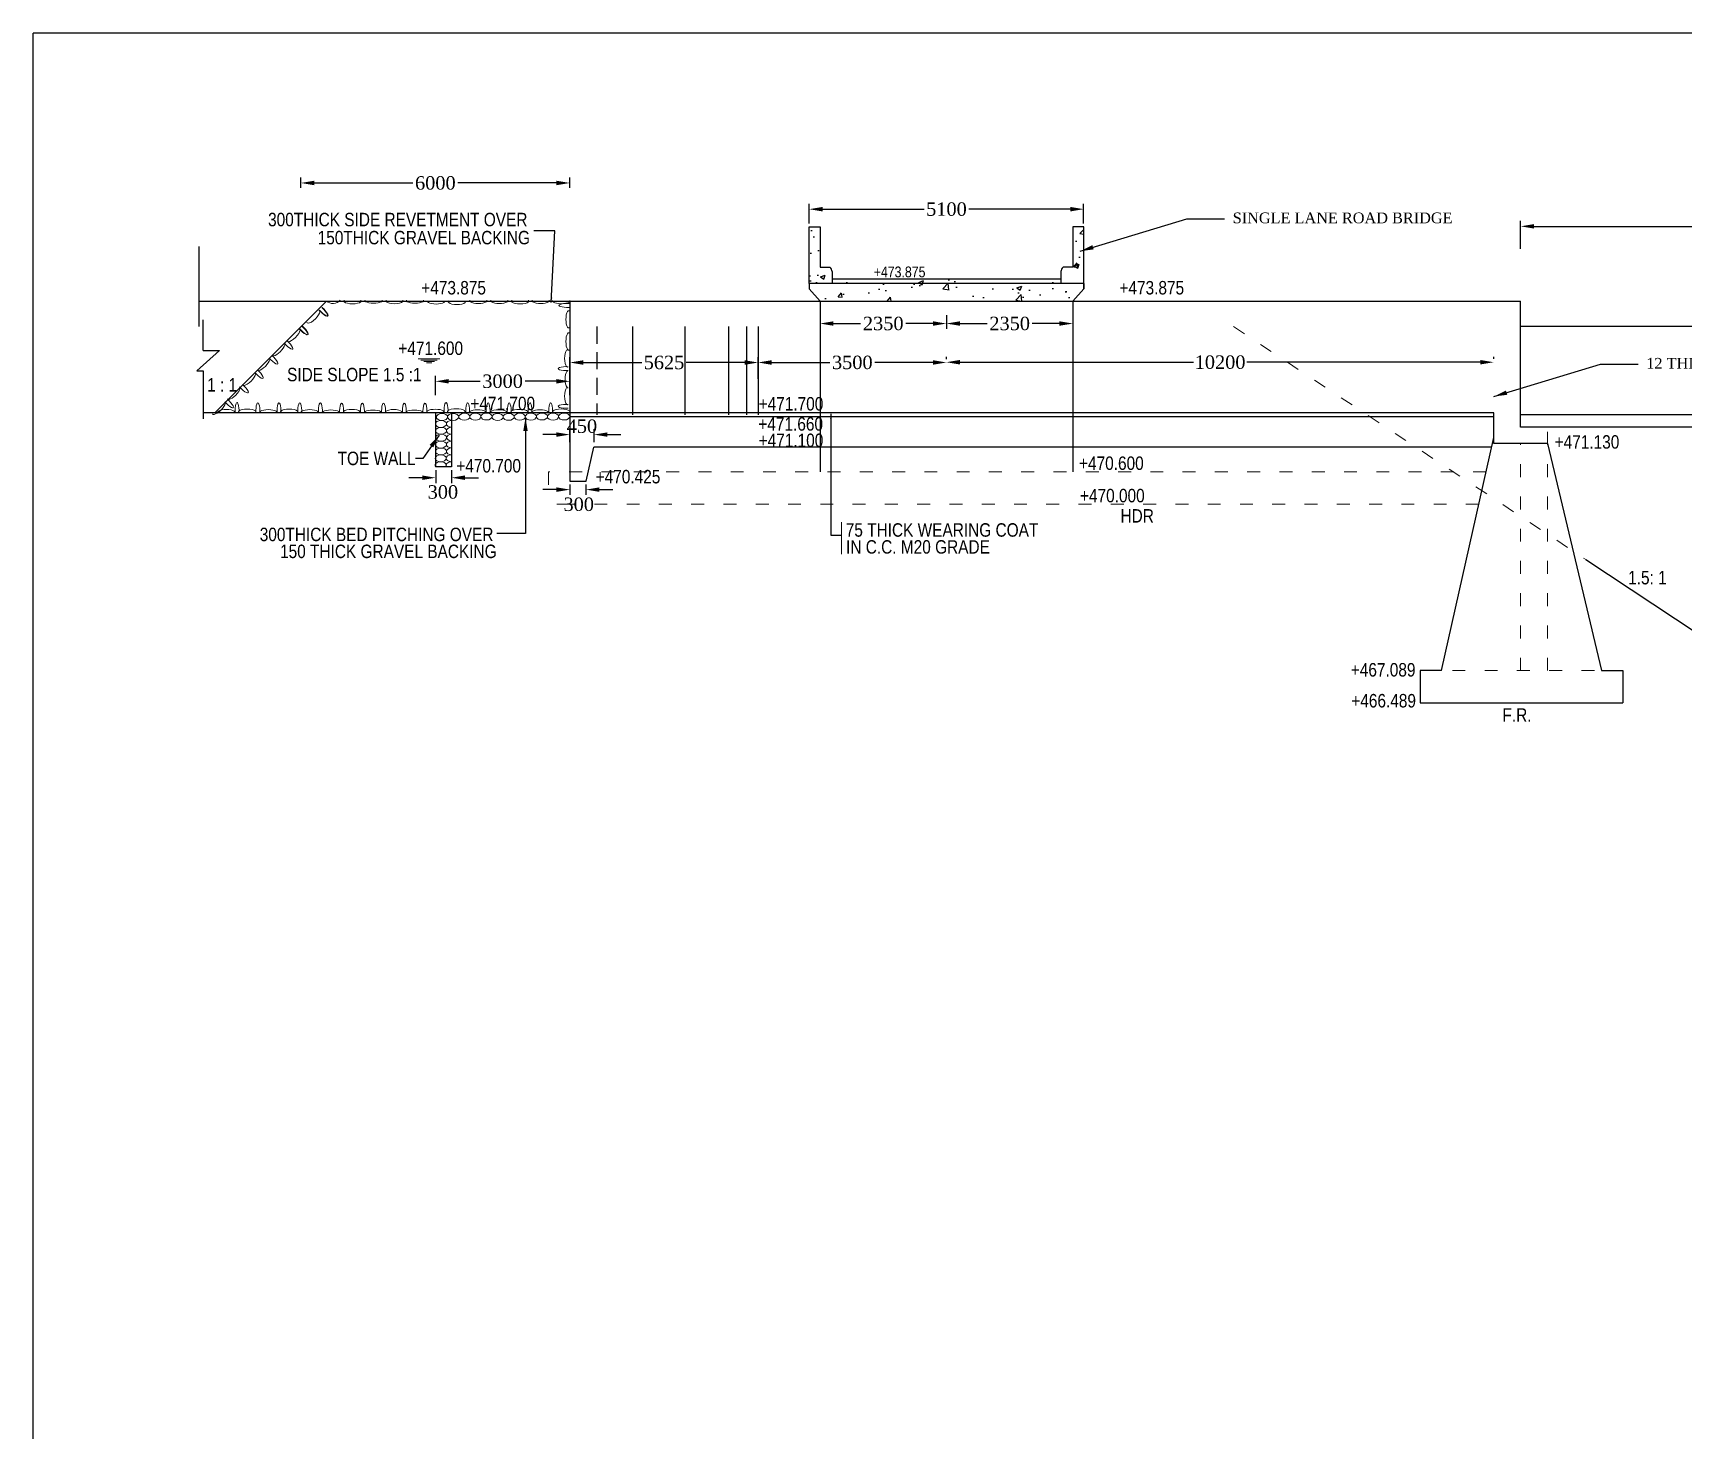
# Model space of a CAD drawing. Header units: millimetres. Extents: x 80 to 6605, y 46 to 2491.
# Drawn here: x 5363.9 to 5670.8, y 1097.9 to 1357.8 of the extents above; entities that cross this region are included whole.
import ezdxf
from ezdxf.enums import TextEntityAlignment as Align

# ---------------------------------------------------------------- set-up
doc = ezdxf.new("R2010")
doc.units = ezdxf.units.MM
doc.linetypes.add('ACAD_ISO03W100', pattern=[30, 12, -18])
doc.linetypes.add('DASHED', pattern=[19.05, 12.7, -6.35])
doc.layers.add('TEXT_GENERAL', color=4, linetype='Continuous')
doc.styles.add('ABADI', font='')
doc.styles.add('ARIAL NARROW', font='ARIALN.TTF')
doc.styles.get("Standard").update_dxf_attribs({"font": 'times.ttf', "height": 2.5})
doc.styles.add('TNR_2.5', font='times.ttf', dxfattribs={"height": 2.5})
doc.styles.get('ABADI').set_extended_font_data('Abadi MT Condensed Light')
doc.dimstyles.new('STANDARD$7', dxfattribs={"dimtxt": 2, "dimasz": 2, "dimexe": 1.25, "dimexo": 0.625, "dimtad": 1, "dimdec": 0, "dimlfac": 0.5, "dimdsep": 46, "dimtxsty": 'Standard', "dimcen": 2.5, "dimadec": 0, "dimazin": 0, "dimtfac": 1, "dimtdec": 0, "dimtmove": 0, "dimatfit": 3, "dimfxl": 1, "dimtolj": 1, "dimtzin": 0, "dimarcsym": 0})
doc.dimstyles.new('STYLE_ESH', dxfattribs={"dimtxt": 2.5, "dimasz": 2.5, "dimexe": 1, "dimexo": 0.625, "dimtad": 0, "dimtih": 1, "dimtoh": 1, "dimdec": 0, "dimlfac": 100, "dimzin": 9, "dimdsep": 46, "dimtxsty": 'TNR_2.5', "dimcen": 2.5, "dimadec": 0, "dimazin": 2, "dimtfac": 1, "dimtdec": 0, "dimtofl": 0, "dimtmove": 2, "dimatfit": 3, "dimfxl": 1, "dimarcsym": 0})

# ---------------------------------------------------------------- blocks, each defined once
blk = doc.blocks.new('*D98')
at = {"color": 0, "lineweight": -2, "transparency": 16777216}
for p, q in [((5508.22, 1322.4), (5508.22, 1326.07)), ((5559.22, 1322.4), (5559.22, 1326.07)), ((5510.72, 1325.07), (5529.56, 1325.07)), ((5556.72, 1325.07), (5537.89, 1325.07))]:
    blk.add_line(p, q, dxfattribs=at)
at = {"color": 0, "transparency": 16777216}
for points in [[(5510.72, 1325.49), (5510.72, 1324.65), (5508.22, 1325.07)], [(5556.72, 1325.49), (5556.72, 1324.65), (5559.22, 1325.07)]]:
    blk.add_solid(points, dxfattribs=at)
at = {"layer": 'Defpoints', "color": 0, "transparency": 16777216}
for p in [(5559.22, 1325.07), (5508.22, 1321.78), (5559.22, 1321.78)]:
    blk.add_point(p, dxfattribs=at)
at = {"color": 0, "transparency": 16777216, "insert": (5533.72, 1325.07), "char_height": 2.5, "attachment_point": 5, "style": 'TNR_2.5'}
blk.add_mtext('5100', dxfattribs=at)
blk = doc.blocks.new('*D99')
at = {"color": 0, "lineweight": -2, "transparency": 16777216}
for p, q in [((5533.72, 1305.33), (5533.72, 1302.8)), ((5557.22, 1305.33), (5557.22, 1302.8)), ((5536.22, 1303.8), (5541.26, 1303.8)), ((5554.72, 1303.8), (5549.68, 1303.8))]:
    blk.add_line(p, q, dxfattribs=at)
at = {"color": 0, "transparency": 16777216}
for points in [[(5536.22, 1304.22), (5536.22, 1303.39), (5533.72, 1303.8)], [(5554.72, 1304.22), (5554.72, 1303.39), (5557.22, 1303.8)]]:
    blk.add_solid(points, dxfattribs=at)
at = {"layer": 'Defpoints', "color": 0, "transparency": 16777216}
for p in [(5533.72, 1305.95), (5557.22, 1305.95), (5533.72, 1303.8)]:
    blk.add_point(p, dxfattribs=at)
at = {"color": 0, "transparency": 16777216, "insert": (5545.47, 1303.8), "char_height": 2.5, "attachment_point": 5, "style": 'TNR_2.5'}
blk.add_mtext('2350', dxfattribs=at)
blk = doc.blocks.new('*D100')
at = {"color": 0, "lineweight": -2, "transparency": 16777216}
for p, q in [((5510.22, 1305.33), (5510.22, 1302.8)), ((5533.72, 1305.33), (5533.72, 1302.8)), ((5512.72, 1303.8), (5517.76, 1303.8)), ((5531.22, 1303.8), (5526.18, 1303.8))]:
    blk.add_line(p, q, dxfattribs=at)
at = {"color": 0, "transparency": 16777216}
for points in [[(5512.72, 1304.22), (5512.72, 1303.39), (5510.22, 1303.8)], [(5531.22, 1304.22), (5531.22, 1303.39), (5533.72, 1303.8)]]:
    blk.add_solid(points, dxfattribs=at)
at = {"layer": 'Defpoints', "color": 0, "transparency": 16777216}
for p in [(5510.22, 1305.95), (5533.72, 1305.95), (5533.72, 1303.8)]:
    blk.add_point(p, dxfattribs=at)
at = {"color": 0, "transparency": 16777216, "insert": (5521.97, 1303.8), "char_height": 2.5, "attachment_point": 5, "style": 'TNR_2.5'}
blk.add_mtext('2350', dxfattribs=at)
blk = doc.blocks.new('*D102')
at = {"color": 0, "lineweight": -2, "transparency": 16777216}
for p, q in [((5640.44, 1317.67), (5640.44, 1322.88)), ((5760.44, 1317.67), (5760.44, 1322.88)), ((5642.94, 1321.88), (5695.49, 1321.88)), ((5757.94, 1321.88), (5705.4, 1321.88))]:
    blk.add_line(p, q, dxfattribs=at)
at = {"color": 0, "transparency": 16777216}
for points in [[(5642.94, 1322.3), (5642.94, 1321.47), (5640.44, 1321.88)], [(5757.94, 1322.3), (5757.94, 1321.47), (5760.44, 1321.88)]]:
    blk.add_solid(points, dxfattribs=at)
at = {"layer": 'Defpoints', "color": 0, "transparency": 16777216}
for p in [(5760.44, 1321.88), (5640.44, 1317.05), (5760.44, 1317.05)]:
    blk.add_point(p, dxfattribs=at)
at = {"color": 0, "transparency": 16777216, "insert": (5700.44, 1321.88), "char_height": 2.5, "attachment_point": 5, "style": 'TNR_2.5'}
blk.add_mtext('12000', dxfattribs=at)
blk = doc.blocks.new('*D105')
at = {"color": 0, "lineweight": -2, "transparency": 16777216}
for p, q in [((5463.72, 1293.91), (5463.72, 1297.55)), ((5466.22, 1296.55), (5477.12, 1296.55)), ((5496.22, 1296.55), (5485.33, 1296.55)), ((5498.72, 1293.5), (5498.72, 1297.55))]:
    blk.add_line(p, q, dxfattribs=at)
at = {"color": 0, "transparency": 16777216}
for points in [[(5466.22, 1296.97), (5466.22, 1296.14), (5463.72, 1296.55)], [(5496.22, 1296.97), (5496.22, 1296.14), (5498.72, 1296.55)]]:
    blk.add_solid(points, dxfattribs=at)
at = {"layer": 'Defpoints', "color": 0, "transparency": 16777216}
for p in [(5498.72, 1296.55), (5463.72, 1293.28), (5498.72, 1292.87)]:
    blk.add_point(p, dxfattribs=at)
at = {"color": 0, "transparency": 16777216, "insert": (5481.22, 1296.55), "char_height": 2.5, "attachment_point": 5, "style": 'TNR_2.5'}
blk.add_mtext('5625', dxfattribs=at)
blk = doc.blocks.new('*D106')
at = {"color": 0, "lineweight": -2, "transparency": 16777216}
for p, q in [((5498.72, 1297.18), (5498.72, 1297.56)), ((5501.22, 1296.56), (5512.05, 1296.56)), ((5531.22, 1296.56), (5520.4, 1296.56)), ((5533.72, 1297.18), (5533.72, 1297.56))]:
    blk.add_line(p, q, dxfattribs=at)
at = {"color": 0, "transparency": 16777216}
for points in [[(5501.22, 1296.98), (5501.22, 1296.14), (5498.72, 1296.56)], [(5531.22, 1296.98), (5531.22, 1296.14), (5533.72, 1296.56)]]:
    blk.add_solid(points, dxfattribs=at)
at = {"layer": 'Defpoints', "color": 0, "transparency": 16777216}
for p in [(5498.72, 1296.56), (5533.72, 1296.56), (5533.72, 1296.56)]:
    blk.add_point(p, dxfattribs=at)
at = {"color": 0, "transparency": 16777216, "insert": (5516.22, 1296.56), "char_height": 2.5, "attachment_point": 5, "style": 'TNR_2.5'}
blk.add_mtext('3500', dxfattribs=at)
blk = doc.blocks.new('*D107')
at = {"color": 0, "lineweight": -2, "transparency": 16777216}
for p, q in [((5533.72, 1297.24), (5533.72, 1297.61)), ((5536.22, 1296.61), (5579.63, 1296.61)), ((5632.94, 1296.61), (5589.54, 1296.61)), ((5635.44, 1297.24), (5635.44, 1297.61))]:
    blk.add_line(p, q, dxfattribs=at)
at = {"color": 0, "transparency": 16777216}
for points in [[(5536.22, 1297.03), (5536.22, 1296.19), (5533.72, 1296.61)], [(5632.94, 1297.03), (5632.94, 1296.19), (5635.44, 1296.61)]]:
    blk.add_solid(points, dxfattribs=at)
at = {"layer": 'Defpoints', "color": 0, "transparency": 16777216}
for p in [(5533.72, 1296.61), (5635.44, 1296.61), (5635.44, 1296.61)]:
    blk.add_point(p, dxfattribs=at)
at = {"color": 0, "transparency": 16777216, "insert": (5584.58, 1296.61), "char_height": 2.5, "attachment_point": 5, "style": 'TNR_2.5'}
blk.add_mtext('10200', dxfattribs=at)
blk = doc.blocks.new('*D109')
at = {"color": 0, "lineweight": -2, "transparency": 16777216}
for p, q in [((5436.3, 1275.13), (5433.8, 1275.13)), ((5438.8, 1276.53), (5438.8, 1274.13)), ((5441.72, 1276.53), (5441.72, 1274.13)), ((5444.22, 1275.13), (5446.72, 1275.13))]:
    blk.add_line(p, q, dxfattribs=at)
at = {"color": 0, "transparency": 16777216}
for points in [[(5436.3, 1275.55), (5436.3, 1274.72), (5438.8, 1275.13)], [(5444.22, 1275.55), (5444.22, 1274.72), (5441.72, 1275.13)]]:
    blk.add_solid(points, dxfattribs=at)
at = {"layer": 'Defpoints', "color": 0, "transparency": 16777216}
for p in [(5438.8, 1277.15), (5441.72, 1277.15), (5441.72, 1275.13)]:
    blk.add_point(p, dxfattribs=at)
at = {"color": 0, "transparency": 16777216, "insert": (5440.12, 1272.47), "char_height": 2.5, "attachment_point": 5, "style": 'TNR_2.5'}
blk.add_mtext('300', dxfattribs=at)
blk = doc.blocks.new('*D111')
at = {"color": 0, "lineweight": -2, "transparency": 16777216}
for p, q in [((5463.72, 1273.89), (5463.72, 1271.92)), ((5466.72, 1273.89), (5466.72, 1271.92)), ((5461.22, 1272.92), (5458.72, 1272.92)), ((5469.22, 1272.92), (5471.72, 1272.92))]:
    blk.add_line(p, q, dxfattribs=at)
at = {"color": 0, "transparency": 16777216}
for points in [[(5461.22, 1273.34), (5461.22, 1272.5), (5463.72, 1272.92)], [(5469.22, 1273.34), (5469.22, 1272.5), (5466.72, 1272.92)]]:
    blk.add_solid(points, dxfattribs=at)
at = {"layer": 'Defpoints', "color": 0, "transparency": 16777216}
for p in [(5463.72, 1274.51), (5466.72, 1274.51), (5466.72, 1272.92)]:
    blk.add_point(p, dxfattribs=at)
at = {"color": 0, "transparency": 16777216, "insert": (5465.37, 1270.18), "char_height": 2.5, "attachment_point": 5, "style": 'TNR_2.5'}
blk.add_mtext('300', dxfattribs=at)
blk = doc.blocks.new('*D110')
at = {"color": 0, "lineweight": -2, "transparency": 16777216}
for p, q in [((5461.22, 1283.15), (5458.72, 1283.15)), ((5463.72, 1281.73), (5463.72, 1284.15)), ((5468.21, 1281.73), (5468.21, 1284.15)), ((5470.71, 1283.15), (5473.21, 1283.15))]:
    blk.add_line(p, q, dxfattribs=at)
at = {"color": 0, "transparency": 16777216}
for points in [[(5461.22, 1283.57), (5461.22, 1282.74), (5463.72, 1283.15)], [(5470.71, 1283.57), (5470.71, 1282.74), (5468.21, 1283.15)]]:
    blk.add_solid(points, dxfattribs=at)
at = {"layer": 'Defpoints', "color": 0, "transparency": 16777216}
for p in [(5463.72, 1283.15), (5463.72, 1281.1), (5468.21, 1281.1)]:
    blk.add_point(p, dxfattribs=at)
at = {"color": 0, "transparency": 16777216, "insert": (5465.96, 1284.7), "char_height": 2.5, "attachment_point": 5, "style": 'TNR_2.5'}
blk.add_mtext('450', dxfattribs=at)
blk = doc.blocks.new('*D108')
at = {"color": 0, "lineweight": -2, "transparency": 16777216}
for p, q in [((5438.72, 1290.49), (5438.72, 1294.06)), ((5441.22, 1293.06), (5447.05, 1293.06)), ((5461.22, 1293.06), (5455.4, 1293.06)), ((5463.72, 1290.49), (5463.72, 1294.06))]:
    blk.add_line(p, q, dxfattribs=at)
at = {"color": 0, "transparency": 16777216}
for points in [[(5441.22, 1293.48), (5441.22, 1292.65), (5438.72, 1293.06)], [(5461.22, 1293.48), (5461.22, 1292.65), (5463.72, 1293.06)]]:
    blk.add_solid(points, dxfattribs=at)
at = {"layer": 'Defpoints', "color": 0, "transparency": 16777216}
for p in [(5463.72, 1293.06), (5438.72, 1289.87), (5463.72, 1289.87)]:
    blk.add_point(p, dxfattribs=at)
at = {"color": 0, "transparency": 16777216, "insert": (5451.22, 1293.06), "char_height": 2.5, "attachment_point": 5, "style": 'TNR_2.5'}
blk.add_mtext('3000', dxfattribs=at)
blk = doc.blocks.new('*D112')
at = {"color": 0, "lineweight": -2, "transparency": 16777216}
for p, q in [((5413.72, 1329.03), (5413.72, 1330.94)), ((5416.22, 1329.94), (5434.55, 1329.94)), ((5461.22, 1329.94), (5442.89, 1329.94)), ((5463.72, 1329.03), (5463.72, 1330.94))]:
    blk.add_line(p, q, dxfattribs=at)
at = {"color": 0, "transparency": 16777216}
for points in [[(5416.22, 1330.36), (5416.22, 1329.53), (5413.72, 1329.94)], [(5461.22, 1330.36), (5461.22, 1329.53), (5463.72, 1329.94)]]:
    blk.add_solid(points, dxfattribs=at)
at = {"layer": 'Defpoints', "color": 0, "transparency": 16777216}
for p in [(5463.72, 1329.94), (5413.72, 1328.41), (5463.72, 1328.41)]:
    blk.add_point(p, dxfattribs=at)
at = {"color": 0, "transparency": 16777216, "insert": (5438.72, 1329.94), "char_height": 2.5, "attachment_point": 5, "style": 'TNR_2.5'}
blk.add_mtext('6000', dxfattribs=at)

msp = doc.modelspace()

# ---------------------------------------------------------------- hatches: boundary and pattern name
h = msp.add_hatch()
h.set_pattern_fill('AR-CONC', color=0, scale=0.05, style=0)
h.set_pattern_definition([(50, (23.1656, -410.16), (9.109233, -0.796954), [0.9525, -10.4775]), (355, (23.166, -410.16), (-1.762141, 9.552832), [0.762, -8.382]), (100.451, (23.925, -410.227), (7.347125, 8.755834), [0.8095, -8.9045]), (46.1842, (23.166, -407.62), (13.553952, -2.102116), [1.42875, -15.71625]), (96.6356, (24.295, -407.795), (11.870212, 12.371278), [1.21425, -13.35675]), (351.184, (23.166, -407.62), (11.87023, 12.371256), [1.143, -12.573]), (21, (24.4356, -408.255), (7.580744, -5.113276), [0.9525, -10.4775]), (326, (24.436, -408.255), (3.090101, 9.209398), [0.762, -8.382]), (71.4514, (25.067, -408.681), (10.670825, 4.096143), [0.8095, -8.9045]), (37.5, (23.1656, -410.1602), (0.1544302, 4.227752), [0, -8.2804, 0, -8.509, 0, -8.41375]), (7.5, (23.1656, -410.16), (3.340983, 5.0090287), [0, -4.8514, 0, -8.0899, 0, -3.20675]), (327.5, (20.3335, -410.1602), (6.7795298, -0.2864372), [0, -3.175, 0, -9.906, 0, -13.1445]), (317.5, (19.0635, -410.16), (7.406459, 1.2713246), [0, -4.1275, 0, -6.5786, 0, -9.3345])])
h.paths.add_polyline_path([(5557.22311, 1307.97567), (5559.22311, 1310.27567), (5559.22311, 1311.27567), (5512.47311, 1311.27567), (5508.22311, 1311.27567), (5508.22311, 1310.27567), (5510.22311, 1307.97567)])
h.paths.add_polyline_path([(5512.47311, 1312.02567), (5512.47311, 1311.27567), (5554.97311, 1311.27567), (5554.97311, 1312.02567)])
h.paths.add_polyline_path([(5559.22311, 1321.77567), (5557.22311, 1321.77567), (5557.22311, 1314.27567), (5555.39638, 1314.27567, 0.215737154), (5554.97311, 1313.46112), (5554.97311, 1311.27567), (5559.22311, 1311.27567)])
h.paths.add_polyline_path([(5508.22311, 1311.27567), (5512.47311, 1311.27567), (5512.47311, 1313.46112, 0.215737154), (5512.04983, 1314.27567), (5510.22311, 1314.27567), (5510.22311, 1321.77567), (5508.22311, 1321.77567)])

# ---------------------------------------------------------------- linework, layer by layer
at = {"color": 0}
for p, q in [((6436.08736, 1357.83356), (5363.93888, 1357.83356)), ((5363.93888, 767.83356), (5363.93888, 1357.83356)), ((5508.22311, 1321.77567), (5510.22311, 1321.77567)), ((5508.22311, 1311.27567), (5508.22311, 1321.77567)), ((5510.22311, 1321.77567), (5510.22311, 1314.27567)), ((5557.22311, 1321.77567), (5557.22311, 1314.27567)), ((5559.22311, 1321.77567), (5557.22311, 1321.77567)), ((5559.22311, 1310.27567), (5559.22311, 1321.77567)), ((5510.22311, 1314.27567), (5512.04983, 1314.27567)), ((5512.47311, 1313.46112), (5512.47311, 1311.27567)), ((5554.97311, 1313.46112), (5554.97311, 1311.27567)), ((5557.22311, 1314.27567), (5555.39638, 1314.27567)), ((5554.97311, 1312.02567), (5512.47311, 1312.02567)), ((5559.22311, 1311.27567), (5512.47311, 1311.27567)), ((5397.72311, 1287.22567), (5418.47311, 1307.97567)), ((5463.72311, 1307.97567), (5463.72311, 1274.48584)), ((5395.57988, 1298.7625), (5395.57988, 1304.49451)), ((5475.34334, 1303.22567), (5475.34334, 1286.82567)), ((5485.06953, 1303.22567), (5485.06953, 1286.82567)), ((5493.23035, 1303.22567), (5493.23035, 1286.82567)), ((5496.52737, 1303.22567), (5496.52737, 1286.82567)), ((5498.72311, 1303.22567), (5498.72311, 1286.82567)), ((6000.44263, 1303.22567), (5640.44263, 1303.22567)), ((5640.44263, 1284.52567), (5640.44263, 1303.22567)), ((5398.57988, 1298.7625), (5394.40566, 1295.02001)), ((5395.57988, 1298.7625), (5398.57988, 1298.7625)), ((5394.40566, 1295.02001), (5395.57988, 1295.02001)), ((5395.57988, 1295.02001), (5395.57988, 1286.07123)), ((5635.44263, 1287.22567), (5395.57988, 1287.22567)), ((5438.72311, 1287.1529), (5438.72311, 1277.1529)), ((5441.72311, 1287.1529), (5441.72311, 1277.1529)), ((5635.44263, 1286.47567), (5463.72311, 1286.47567)), ((5635.44263, 1281.52567), (5635.44263, 1287.22567)), ((6000.44263, 1286.82567), (5640.44263, 1286.82567)), ((6000.44263, 1284.52567), (5640.44263, 1284.52567)), ((5463.72311, 1281.10497), (5463.72311, 1274.48584)), ((5466.72311, 1274.48584), (5468.20831, 1280.82567)), ((5635.04849, 1280.82567), (5468.20831, 1280.82567)), ((5625.76268, 1239.25199), (5635.44263, 1282.59028)), ((5645.44263, 1281.52567), (5635.44263, 1281.52567)), ((5645.44263, 1281.52567), (5655.44263, 1239.25199)), ((5441.72311, 1277.1529), (5438.72311, 1277.1529)), ((5463.72311, 1274.48584), (5466.72311, 1274.48584)), ((5652.57764, 1259.9066), (5673.42445, 1246.11567)), ((5625.76268, 1239.25199), (5621.76268, 1239.25199)), ((5621.76268, 1239.25199), (5621.76268, 1233.25199)), ((5655.44263, 1239.25199), (5659.44263, 1239.25199)), ((5659.44263, 1239.25199), (5659.43996, 1233.25199)), ((5621.76268, 1233.25199), (5659.43996, 1233.25199)), ((5635.44263, 1233.25199), (5645.44263, 1233.25199))]:
    msp.add_line(p, q, dxfattribs=at)
for p, q in [((5394.7297, 1318.10063), (5394.7297, 1303.22567)), ((5394.7297, 1307.97567), (5640.44263, 1307.97567)), ((5510.22311, 1307.97567), (5510.22311, 1276.22567)), ((5557.22311, 1307.97567), (5557.22311, 1276.22567)), ((5640.44263, 1303.22567), (5640.44263, 1307.97567)), ((5640.44263, 1284.52567), (5640.44263, 1307.97567))]:
    msp.add_line(p, q)
at = {"color": 0, "ltscale": 0.5}
for p, q in [((5508.22311, 1311.27567), (5508.22311, 1310.27567)), ((5512.47311, 1311.27567), (5508.22311, 1311.27567)), ((5559.22311, 1311.27567), (5559.22311, 1310.27567)), ((5508.22311, 1310.27567), (5510.22311, 1307.97567)), ((5559.22311, 1310.27567), (5557.22311, 1307.97567))]:
    msp.add_line(p, q, dxfattribs=at)
at = {"color": 0, "linetype": 'DASHED', "ltscale": 0.25}
msp.add_line((5468.72311, 1303.22567), (5468.72311, 1286.82567), dxfattribs=at)
at = {"color": 0}
for centre, start, end in [((5511.36148, 1313.40072), 3.1096967, 51.8066718), ((5556.08473, 1313.40072), 128.1933282, 176.8903033)]:
    msp.add_arc(centre, 1.11326, start, end, dxfattribs=at)
at = {"color": 0, "lineweight": 5, "extrusion": (0, 0, -1)}
for centre, major_axis, ratio, start_param, end_param in [((5419.67192, 1309.41368), (1.32382, 1.32382), 1, 1.532409672, 3.05112429), ((5423.32004, 1307.99323), (1.60801, 0), 0.328798741, -0.284518735, 3.426111389), ((5427.23907, 1308.10005), (-1.60801, 0), 0.328798741, 3.031898939, 6.392879022), ((5431.11189, 1308.00952), (1.60801, 0), 0.328798741, -0.284518735, 3.426111389), ((5434.93941, 1308.10005), (-1.60801, 0), 0.328798741, 3.031898939, 6.392879022), ((5438.86773, 1307.95508), (-1.60801, 0), 0.328798741, 3.031898939, 6.392879022), ((5442.74055, 1307.86455), (1.60801, 0), 0.328798741, -0.284518735, 3.426111389), ((5446.70924, 1308.06988), (-1.60801, 0), 0.328798741, 3.031898939, 6.392879022), ((5450.60471, 1308.06988), (-1.60801, 0), 0.328798741, 3.031898939, 6.392879022), ((5454.47753, 1307.97935), (1.60801, 0), 0.328798741, -0.284518735, 3.426111389), ((5458.30505, 1308.06988), (-1.60801, 0), 0.328798741, 3.031898939, 6.392879022), ((5462.12217, 1308.02521), (-1.60801, 0), 0.328798741, 3.031898939, 6.392879022), ((5416.05446, 1305.05012), (1.14702, 1.12696), 0.328798741, -0.284518735, 3.426111389), ((5417.60271, 1306.28576), (1.06269, -1.0816), 0.238983774, 4.478047346, 8.088323268), ((5417.69639, 1306.28576), (1.06269, -1.0816), 0.238983774, 4.478047346, 8.088323268), ((5412.35849, 1301.59927), (1.14702, 1.12696), 0.328798741, -0.284518735, 3.426111389), ((5413.90674, 1302.83491), (1.06269, -1.0816), 0.238983774, 4.478047346, 8.088323268), ((5414.00043, 1302.83491), (1.06269, -1.0816), 0.238983774, 4.478047346, 8.088323268), ((5409.5325, 1298.94961), (-1.14702, -1.12696), 0.328798741, 3.031898939, 6.392879022), ((5411.14891, 1300.12531), (1.06269, -1.0816), 0.238983774, 4.478047346, 8.088323268), ((5405.63306, 1294.70592), (1.06269, -1.0816), 0.238983774, 4.478047346, 8.088323268), ((5406.75159, 1296.21734), (-1.14702, -1.12696), 0.328798741, 3.031898939, 6.392879022), ((5408.34934, 1297.37469), (1.06269, -1.0816), 0.238983774, 4.478047346, 8.088323268), ((5401.23952, 1290.86452), (1.14702, 1.12696), 0.328798741, -0.109693715, 3.251286368), ((5402.87523, 1291.99631), (1.06269, -1.0816), 0.238983774, 4.478047346, 8.088323268), ((5404.08481, 1293.47028), (1.14702, 1.12696), 0.328798741, -0.284518735, 3.426111389), ((5398.49071, 1288.0814), (1.14702, 1.12696), 0.328798741, -0.109693715, 3.251286368), ((5400.08845, 1289.23875), (-1.06269, 1.0816), 0.238983774, 1.336454693, 4.946730614)]:
    msp.add_ellipse(centre, major_axis=major_axis, ratio=ratio, start_param=start_param, end_param=end_param, dxfattribs=at)
at = {"color": 0, "lineweight": 5}
for centre, major_axis, ratio, start_param, end_param in [((5463.21887, 1307.16591), (1.5163, 0), 0.238983774, 1.336454693, 4.946730614), ((5463.51308, 1304.57944), (0, 1.60801), 0.328798741, -0.109693715, 3.251286368), ((5463.51308, 1300.46509), (0, 1.60801), 0.328798741, -0.109693715, 3.251286368), ((5463.27041, 1297.32338), (0, 1.60801), 0.328798741, -0.284518735, 3.426111389), ((5463.06673, 1295.42755), (1.5163, 0), 0.238983774, 1.336454693, 4.946730614), ((5463.36094, 1293.45056), (0, 1.60801), 0.328798741, -0.109693715, 3.251286368), ((5463.27041, 1290.30884), (0, 1.60801), 0.328798741, -0.284518735, 3.426111389), ((5401.86397, 1287.57983), (0, 1.5163), 0.238983774, 4.478047346, 8.088323268), ((5405.7311, 1287.56354), (0, 1.5163), 0.238983774, 4.478047346, 8.088323268), ((5409.65582, 1287.56354), (0, 1.5163), 0.238983774, 4.478047346, 8.088323268), ((5413.52204, 1287.56354), (0, 1.5163), 0.238983774, 4.478047346, 8.088323268), ((5417.35616, 1287.56354), (0, 1.5163), 0.238983774, 4.478047346, 8.088323268), ((5421.29363, 1287.50499), (0, 1.5163), 0.238983774, 4.478047346, 8.088323268), ((5425.16075, 1287.48869), (0, 1.5163), 0.238983774, 4.478047346, 8.088323268), ((5429.08547, 1287.48869), (0, 1.5163), 0.238983774, 4.478047346, 8.088323268), ((5432.95169, 1287.48869), (0, 1.5163), 0.238983774, 4.478047346, 8.088323268), ((5436.78581, 1287.48869), (0, 1.5163), 0.238983774, 4.478047346, 8.088323268), ((5440.71413, 1287.63366), (0, 1.5163), 0.238983774, 4.478047346, 8.088323268), ((5444.72152, 1287.51886), (0, 1.5163), 0.238983774, 4.478047346, 8.088323268), ((5448.5264, 1287.51886), (0, 1.5163), 0.238983774, 4.478047346, 8.088323268), ((5452.45112, 1287.51886), (0, 1.5163), 0.238983774, 4.478047346, 8.088323268), ((5456.31734, 1287.51886), (0, 1.5163), 0.238983774, 4.478047346, 8.088323268), ((5460.15146, 1287.51886), (0, 1.5163), 0.238983774, 4.478047346, 8.088323268), ((5399.88698, 1287.28562), (-1.60801, 0), 0.328798741, 3.031898939, 6.392879022), ((5403.75981, 1287.37615), (1.60801, 0), 0.328798741, -0.284518735, 3.426111389), ((5407.67883, 1287.26933), (-1.60801, 0), 0.328798741, 3.031898939, 6.392879022), ((5411.55165, 1287.35985), (1.60801, 0), 0.328798741, -0.284518735, 3.426111389), ((5415.37917, 1287.26933), (-1.60801, 0), 0.328798741, 3.031898939, 6.392879022), ((5419.31664, 1287.21078), (-1.60801, 0), 0.328798741, 3.031898939, 6.392879022), ((5423.18946, 1287.30131), (1.60801, 0), 0.328798741, -0.284518735, 3.426111389), ((5427.10849, 1287.19448), (-1.60801, 0), 0.328798741, 3.031898939, 6.392879022), ((5430.98131, 1287.28501), (1.60801, 0), 0.328798741, -0.284518735, 3.426111389), ((5434.80883, 1287.19448), (-1.60801, 0), 0.328798741, 3.031898939, 6.392879022), ((5438.73715, 1287.33945), (-1.60801, 0), 0.328798741, 3.031898939, 6.392879022), ((5442.60997, 1287.42998), (1.60801, 0), 0.328798741, -0.284518735, 3.426111389), ((5446.57865, 1287.22466), (-1.60801, 0), 0.328798741, 3.031898939, 6.392879022), ((5450.47413, 1287.22466), (-1.60801, 0), 0.328798741, 3.031898939, 6.392879022), ((5454.34695, 1287.31518), (1.60801, 0), 0.328798741, -0.284518735, 3.426111389), ((5458.17447, 1287.22466), (-1.60801, 0), 0.328798741, 3.031898939, 6.392879022), ((5462.1091, 1287.38476), (1.60801, 0), 0.328798741, -0.284518735, 3.426111389), ((5463.06673, 1288.41301), (1.5163, 0), 0.238983774, 1.336454693, 4.946730614)]:
    msp.add_ellipse(centre, major_axis=major_axis, ratio=ratio, start_param=start_param, end_param=end_param, dxfattribs=at)
at = {"layer": 'TEXT_GENERAL', "color": 0, "linetype": 'ACAD_ISO03W100', "lineweight": 5, "ltscale": 0.2}
for p, q in [((5587.09516, 1303.22567), (5652.57764, 1259.9066)), ((5645.44263, 1239.25199), (5645.44263, 1284.52567)), ((5640.44263, 1239.25199), (5640.44263, 1281.52567)), ((5459.72311, 1276.22567), (5459.72311, 1270.22567)), ((5634.02105, 1276.22567), (5459.72311, 1276.22567)), ((5632.6809, 1270.22567), (5459.72311, 1270.22567)), ((5463.72311, 1270.22567), (5459.72311, 1270.22567)), ((5621.76268, 1239.25199), (5655.44263, 1239.25199))]:
    msp.add_line(p, q, dxfattribs=at)
at = {"layer": 'TEXT_GENERAL', "color": 0, "lineweight": 5}
for p, q in [((5439.54868, 1297.22567), (5435.54868, 1297.22567)), ((5439.04868, 1296.97567), (5436.04868, 1296.97567)), ((5438.54868, 1296.72567), (5436.54868, 1296.72567)), ((5438.04868, 1296.47567), (5437.04868, 1296.47567)), ((5514.22303, 1266.87409), (5514.22303, 1260.92289))]:
    msp.add_line(p, q, dxfattribs=at)
at = {"layer": 'TEXT_GENERAL', "color": 0, "lineweight": 5, "extrusion": (0, 0, -1)}
for centre in [(5439.75431, 1285.14099), (5439.97371, 1286.42325), (5442.03614, 1286.44401), (5444.09855, 1286.46781), (5446.16099, 1286.48796), (5448.2234, 1286.51177), (5450.28581, 1286.42456), (5452.34822, 1286.44836), (5454.41065, 1286.47002), (5456.47308, 1286.49124), (5458.53551, 1286.51177), (5460.59792, 1286.48796), (5462.66033, 1286.51177), (5439.76911, 1283.85873), (5439.78391, 1282.57647), (5439.75431, 1281.29421), (5439.75431, 1280.01671), (5439.70278, 1278.73502)]:
    msp.add_ellipse(centre, major_axis=(1.03121, 0.0119), ratio=0.621728248, dxfattribs=at)
for centre, start_param, end_param in [((5441.81675, 1285.16117), 1.66890238, 4.62863548), ((5441.83155, 1283.87892), 1.66890238, 4.62863548), ((5441.84635, 1282.59666), 1.66890238, 4.62863548), ((5441.81675, 1281.3144), 1.66890238, 4.62863548), ((5441.81675, 1280.0369), 1.66890238, 4.62863548), ((5439.71758, 1277.45276), 2.673551177, 6.788353412), ((5441.78002, 1277.47294), 2.637590732, 4.62863548), ((5441.76522, 1278.7552), 1.66890238, 4.62863548)]:
    msp.add_ellipse(centre, major_axis=(1.03121, 0.0119), ratio=0.621728248, start_param=start_param, end_param=end_param, dxfattribs=at)

# ---------------------------------------------------------------- texts
at = {"color": 0, "ltscale": 0.5, "style": 'ABADI'}
msp.add_text('+473.875', height=2, dxfattribs=at).set_placement((5520.19822, 1312.40129))
at = {"color": 0, "char_height": 2, "width": 85, "attachment_point": 1}
for s, insert in [('\\pt46,52;SINGLE LANE ROAD BRIDGE', (5586.92359, 1324.44724)), ('\\pt46,52;12 THICK JOINT WITH 300 WIDE P.V.C. WATER STOP', (5663.79148, 1297.41088))]:
    msp.add_mtext(s, dxfattribs=dict(at, insert=insert))
at = {"layer": 'TEXT_GENERAL', "color": 0, "lineweight": 5, "style": 'ARIAL NARROW'}
for s, p in [('300THICK SIDE REVETMENT OVER', (5407.62909, 1324.39242)), ('150THICK GRAVEL BACKING', (5416.84696, 1321.03611)), ('+471.600', (5431.84536, 1300.45844)), ('+471.700', (5498.80716, 1290.13006)), ('+471.660', (5498.75195, 1286.38525)), ('+471.100', (5498.80716, 1283.33246)), ('+470.425', (5468.52236, 1276.57975)), ('+470.600', (5558.35925, 1279.08162)), ('+470.000', (5558.53838, 1273.05785)), ('300THICK BED PITCHING OVER', (5406.07695, 1265.83667)), ('75 THICK WEARING COAT', (5515.00008, 1266.66524)), ('150 THICK GRAVEL BACKING', (5409.85612, 1262.68664)), ('IN C.C. M20 GRADE', (5515.05883, 1263.51522))]:
    msp.add_text(s, height=2.5, dxfattribs=at).set_placement(p, align=Align.TOP_LEFT)
for s, p in [('+473.875', (5442.11152, 1310.46278)), ('+473.875', (5571.88213, 1310.46278)), ('1 : 1', (5399.08384, 1292.40831)), ('+471.700', (5451.24512, 1288.94461)), ('+470.700', (5448.62798, 1277.35773)), ('1.5: 1', (5664.00795, 1256.5353))]:
    msp.add_text(s, height=2.5, dxfattribs=at).set_placement(p, align=Align.MIDDLE)
for s, p in [('SIDE SLOPE 1.5 :1', (5436.15528, 1292.31492)), ('TOE WALL', (5435.03635, 1276.72331))]:
    msp.add_text(s, height=2.5, dxfattribs=at).set_placement(p, align=Align.BOTTOM_RIGHT)
at = {"layer": 'TEXT_GENERAL', "color": 0, "lineweight": 9, "style": 'ARIAL NARROW'}
for s, p in [('+471.130', (5646.76499, 1280.54132)), ('HDR', (5566.07053, 1266.78888)), ('+467.089', (5608.87242, 1238.16457)), ('+466.489', (5608.96234, 1232.41248)), ('F.R.', (5637.06377, 1229.75331))]:
    msp.add_text(s, height=2.5, dxfattribs=at).set_placement(p)

# ---------------------------------------------------------------- dimensions: what is measured, and where the dimension line sits
at = {"color": 0}
for base, p1, p2, text, picture, middle in [((5463.72311, 1329.94309), (5413.72311, 1328.40562), (5463.72311, 1328.40562), '6000', '*D112', (5438.72311, 1329.94309)), ((5760.44263, 1321.8835), (5640.44263, 1317.04825), (5760.44263, 1317.04825), '12000', '*D102', (5700.44263, 1321.8835)), ((5498.72311, 1296.55256), (5463.72311, 1293.28045), (5498.72311, 1292.87184), '5625', '*D105', (5481.22311, 1296.55256)), ((5635.44263, 1296.61145), (5533.72311, 1296.61145), (5635.44263, 1296.61145), '10200', '*D107', (5584.58287, 1296.61145)), ((5463.72311, 1293.0624), (5438.72311, 1289.8657), (5463.72311, 1289.8657), '3000', '*D108', (5451.22311, 1293.0624))]:
    dim = msp.add_linear_dim(base=base, p1=p1, p2=p2, text=text, dimstyle='STYLE_ESH', dxfattribs=at)
    dim.commit()
    dim.dimension.update_dxf_attribs({"geometry": picture, "text_midpoint": middle})
for base, p1, p2, picture, middle in [((5559.22311, 1325.06871), (5508.22311, 1321.77567), (5559.22311, 1321.77567), '*D98', (5533.72311, 1325.06871)), ((5533.72311, 1303.80492), (5557.22311, 1305.95225), (5533.72311, 1305.95225), '*D99', (5545.47311, 1303.80492)), ((5533.72311, 1296.55988), (5498.72311, 1296.55988), (5533.72311, 1296.55988), '*D106', (5516.22311, 1296.55988))]:
    dim = msp.add_linear_dim(base=base, p1=p1, p2=p2, dimstyle='STYLE_ESH', dxfattribs=at)
    dim.commit()
    dim.dimension.update_dxf_attribs({"geometry": picture, "text_midpoint": middle})
dim = msp.add_linear_dim(base=(5533.72311, 1303.80492), p1=(5510.22311, 1305.95225), p2=(5533.72311, 1305.95225), angle=180, dimstyle='STYLE_ESH', dxfattribs=at)
dim.commit()
dim.dimension.update_dxf_attribs({"geometry": '*D100', "text_midpoint": (5521.97311, 1303.80492)})
for base, p1, p2, text, picture, middle in [((5463.72311, 1283.15486), (5468.21069, 1281.10497), (5463.72311, 1281.10497), '450', '*D110', (5465.95679, 1284.69995)), ((5441.72311, 1275.13318), (5438.80062, 1277.1529), (5441.72311, 1277.1529), '300', '*D109', (5440.12217, 1272.4692))]:
    dim = msp.add_linear_dim(base=base, p1=p1, p2=p2, text=text, dimstyle='STYLE_ESH', dxfattribs=at)
    dim.commit()
    dim.dimension.update_dxf_attribs({"geometry": picture, "text_midpoint": middle, "dimtype": 160})
dim = msp.add_linear_dim(base=(5466.72311, 1272.91878), p1=(5463.72311, 1274.51234), p2=(5466.72311, 1274.51234), dimstyle='STYLE_ESH', dxfattribs=at)
dim.commit()
dim.dimension.update_dxf_attribs({"geometry": '*D111', "text_midpoint": (5465.36523, 1270.18323), "dimtype": 160})

# ---------------------------------------------------------------- leaders
for points in [[(5558.57474, 1317.26203), (5578.41461, 1323.29385), (5585.42253, 1323.29385)], [(5635.44263, 1290.22567), (5655.2825, 1296.25749), (5662.29042, 1296.25749)], [(5455.47542, 1286.32189), (5455.47542, 1264.78856), (5450.16067, 1264.78856)], [(5439.41093, 1283.05073), (5436.42076, 1278.67525), (5435.05697, 1278.67525)]]:
    msp.add_leader(points, dimstyle='STYLE_ESH', override={"dimgap": 0.625, "dimtad": 0}, dxfattribs=at)
at = {"layer": 'TEXT_GENERAL', "color": 0, "lineweight": 5}
for points in [[(5460.26503, 1307.731), (5460.921, 1321.01422), (5457.00433, 1321.01422)], [(5512.22917, 1287.00018), (5512.22917, 1264.43342), (5514.22303, 1264.42841)]]:
    msp.add_leader(points, dimstyle='STANDARD$7', override={"dimscale": 88.888889, "dimtxt": 0.0275, "dimasz": 0.01, "dimexe": 0.012, "dimexo": 0, "dimgap": 0.008, "dimtad": 2, "dimlfac": 1, "dimzin": 1, "dimtxsty": 'ARIAL NARROW', "dimcen": 0.09, "dimtdec": 4, "dimtofl": 0, "dimtmove": 2, "dimtzin": 1}, dxfattribs=at)

doc.saveas('drawing.dxf')
